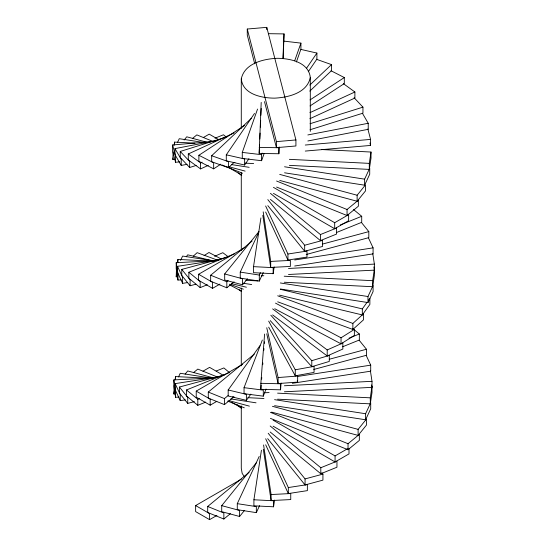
<?xml version="1.0" encoding="UTF-8"?>
<svg xmlns="http://www.w3.org/2000/svg" width="547" height="547" viewBox="0 0 547 547"><rect width="100%" height="100%" fill="white"/><g stroke="black" fill="none" stroke-linecap="round" stroke-linejoin="round"><path stroke-width="0.82" d="M279.182 146.958L278.874 153.748L259.162 153.454L261.199 102.412M259.162 153.454L259.545 144.962M259.811 139.013L260.085 133.071M260.351 127.123L260.659 120.333M260.892 115.232L261.199 108.443M282.915 58.543L284.037 33.914L268.427 33.682M283.189 58.632L284.037 33.914M281.076 383.037L280.563 389.826L260.857 389.327L260.857 383.303L264.584 334.073M260.857 389.327L261.179 385.088M261.63 379.146L261.76 377.444M262.724 364.712L262.847 363.017M263.811 350.285L263.941 348.589M264.324 343.495L264.454 341.8M173.105 151.834L172.859 159.485L175.409 159.615M174.09 145.352L174.575 142.117L194.985 143.143M172.859 159.485L173.105 157.864M176.462 269.145L176.216 276.796L177.912 276.878M177.44 262.663L177.932 259.422L212.797 261.186M176.216 276.796L176.462 275.175M174.213 385.478L173.843 393.936L175.539 394.025M175.067 379.809L175.56 376.568L208.728 378.244M173.843 393.936L174.213 391.508M274.184 266.957L273.165 273.678L253.521 272.68L253.521 266.656L260.905 217.925M274.573 500.081L273.555 506.802L253.911 505.811L253.911 499.78L261.425 450.215M289.363 165.372L369.3 169.406L369.3 163.375L371.016 152.039L321.698 149.543M369.3 169.406L371.016 158.062L371.016 152.039M284.214 282.245L372.651 286.717L372.651 280.686L374.374 269.343M372.651 286.717L374.374 275.373L374.374 264.112L372.774 253.582M277.589 399.18L370.285 403.857L370.285 397.833L372.001 386.49M370.285 403.857L372.001 392.52L372.001 381.327L370.401 370.798M241.282 128.395L241.282 78.864C244.557 63.384 263.264 58.987 276.905 58.297C289.684 58.31 308.843 62.098 310.299 77.578L310.299 131.376M310.299 77.578C307.024 93.058 288.317 97.455 274.676 98.145C261.897 98.139 242.738 94.344 241.282 78.864M264.146 153.481L261.603 160.709L242.28 158.439L242.28 152.408L257.548 109.072M261.603 160.709L261.603 154.678L262.17 153.071M294.696 60.772L300.918 43.117L283.271 41.046M296.392 61.989L300.918 49.148L300.918 43.117M266.04 389.02L263.298 396.165L244.044 393.703L244.044 387.673L262.334 340.036M177.556 142.364L179.252 138.699L203.696 142.48M180.565 260.461L182.609 256.058L214.636 261.015M178.534 376.945L180.237 373.28L212.263 378.237M263.251 272.563L259.299 281.083L240.249 278.136L240.249 272.105L258.943 231.832M259.299 281.083L259.299 275.052L260.379 272.727M364.623 185.187L364.623 179.156L369.724 168.161L369.724 174.192L364.623 185.187L284.556 172.797M259.565 505.66L256.331 512.635L237.282 509.688L237.282 503.657L259.21 456.417M367.974 302.553L367.974 296.522L373.081 285.527L373.081 291.551L367.974 302.553L280.324 288.994M365.608 419.775L365.608 413.744L370.709 402.749L370.709 408.773L365.608 419.775L274.58 405.689M248.94 158.698L244.632 165.016L226.287 160.839L226.287 154.815L254.526 113.427M306.375 68.491L316.904 53.059L300.953 49.435M308.289 71.719L316.904 59.09L316.904 53.059M186.281 256.796L187.696 254.827L214.192 261.165M250.854 394.134L246.389 400.363L228.174 396.007L228.174 389.977L259.941 345.69M279.517 295.134L362.326 314.942L362.326 308.911L367.044 302.341M368.459 300.365L369.875 298.395L369.875 304.419L362.326 314.942M184.141 140.032L186.746 136.805L208.161 142.569M247.367 278.847L242.56 284.802L224.687 279.989L224.687 273.958L258.881 231.627M185.125 374.169L187.73 370.948L213.262 377.82M357.129 201.262L357.129 195.238L365.464 184.92L365.464 190.944L357.129 201.262L279.715 180.421M244.4 510.529L239.593 516.484L221.72 511.671L221.72 505.647L256.447 462.653M358.114 435.405L358.114 429.374L366.442 419.057L366.442 425.087L358.114 435.405L271.633 412.123M234.075 162.445L228.489 167.71L211.675 161.762L211.675 155.731L251.394 118.309M309.793 85.079L331.516 64.614L316.31 59.233M309.793 91.11L331.516 70.638L331.516 64.614M193.412 256.051L197.152 252.666L217.145 260.016M352.87 329.465L352.87 323.434L363.461 313.834L363.461 319.865L352.87 329.465L277.712 301.821M192.428 138.507L196.831 134.883L212.667 141.283M234.054 281.828L226.82 287.79L210.663 281.261L210.663 275.23L252.092 241.077M226.82 287.79L226.82 281.76L228.133 280.679M347.051 215.532L347.051 209.508L358.36 200.181L358.36 206.212L347.051 215.532L276.577 187.047M193.412 372.712L197.809 369.088L217.61 377.088M233.651 397.033L224.448 404.623L208.291 398.093L208.291 392.062L254.321 354.114M224.448 404.623L224.448 398.592L228.393 395.344M230.424 513.612L223.853 519.035L207.696 512.505L207.696 506.474L249.124 472.314M348.029 449.737L348.029 443.713L359.338 434.386L359.338 440.41L348.029 449.737L270.43 418.373M220.79 164.182L213.651 168.845L198.882 161.297L198.882 155.273L244.577 125.448M310.04 99.91L344.309 77.551L331.024 70.761M310.04 105.94L344.309 83.575L344.309 77.551M204.072 255.579L208.981 252.488L221.029 258.868M274.751 308.754L341.041 343.824L341.041 337.8L354.367 329.403L352.856 328.603M341.041 343.824L354.367 335.434L354.367 329.403M203.32 137.543L209.193 134.152L218.786 139.69M219.928 284.084L212.551 288.344L198.602 280.296L198.602 274.266L245.083 247.435M273.452 187.354L334.682 222.704L348.63 214.656L348.63 220.687L334.682 228.735L273.452 193.378M202.978 371.187L209.583 367.372L223.6 375.468M216.817 401.354L210.178 405.183L196.229 397.136L196.229 391.105L242.711 364.275M216.961 515.39L209.583 519.65L195.635 511.602L195.635 505.572L241.377 479.165M273.103 420.144L335.072 455.924L347.55 448.725M273.103 426.175L335.072 461.955L349.013 453.901L349.013 448.629M208.325 165.344L200.571 168.907L188.298 159.998L188.298 153.967L234.054 132.955M188.298 153.967L200.571 162.876L202.123 162.165M309.917 112.661L354.894 92.005L354.894 98.036L309.917 118.692M214.615 256.317L222.814 252.693L228.27 256.796M272.645 308.884L327.209 349.943L342.853 343.01L342.853 349.041L327.209 355.967L272.645 314.915M215.005 138.193L223.463 134.774L226.096 136.941M207.313 284.741L200.181 287.619L188.872 278.293L188.872 272.262L234.8 253.699M340.337 224.933L361.711 216.291L361.711 222.321L336.378 232.564M270.437 193.351L320.412 234.56L336.569 228.031L336.569 234.061L320.412 240.591L270.437 199.382M216.161 371.044L223.853 367.933L229.767 372.815M205.727 402.113L197.809 405.313L186.5 395.994L186.5 389.963L228.468 372.999M186.5 389.963L197.809 399.289L199.395 398.647M349.048 338.149L359.338 333.991L359.338 340.015L342.716 346.736M270.17 425.976L320.802 467.726L336.952 461.196L336.952 467.22L320.802 473.75L270.17 432M196.161 165.454L189.652 167.491L180.243 157.488L180.243 151.457L225.808 137.174M310.067 123.718L362.948 107.144L362.948 113.167L310.067 129.748M270.82 315.229L311.79 360.671L329.28 355.413L329.28 361.444L311.79 366.702L270.252 320.624M195.867 284.208L190.103 285.76L181.768 275.442L181.768 269.411L227.067 257.22M267.811 199.6L304.672 245.241L322.545 240.427L322.545 246.458L304.672 251.271L267.811 205.631M322.696 244.03L368.815 231.613L368.815 237.644L306.224 254.499M194.322 401.621L187.73 403.392L179.395 393.074L179.395 387.044L224.694 374.852M329.383 359.229L366.442 349.253L366.442 355.276L313.739 369.471M268.201 433.279L305.062 478.919L322.928 474.105L322.928 480.136L305.062 484.95L267.668 438.646M187.095 164.305L181.228 165.44L174.972 154.644L174.972 148.613L216.058 140.675M307.852 134.952L368.227 123.287L368.227 129.318L307.852 140.976M268.673 321.116L295.257 369.793L314.06 366.367L314.06 372.398L295.257 375.816L268.673 327.147M187.669 282.567L182.609 283.353L177.508 272.358L177.508 266.327L218.8 259.934M265.651 206L287.934 254.013L306.983 251.066L306.983 257.097L287.934 260.044L265.651 212.031M294.703 259.982L373.081 247.859L373.081 253.883L294.703 266.013M185.296 399.864L180.237 400.643L175.136 389.649L175.136 383.618L218.116 376.972M297.383 376.493L370.709 365.15L370.709 371.181L292.33 383.303M265.678 438.762L288.324 487.555L307.366 484.608L307.366 490.632L288.324 493.579L265.678 444.793M254.717 63.828L247.271 35.063L247.271 29.032L266.772 27.35L295.92 139.943L295.92 145.974L276.42 147.656L264.502 101.633M179.778 161.891L175.539 162.261L172.626 150.999L172.626 144.969L212.482 141.529M247.271 29.032L276.42 141.632L295.92 139.943M305.274 145.037L370.565 139.403L370.565 145.434L305.274 151.068M266.751 327.749L278.102 377.546L297.657 376.062L297.657 382.086L278.102 383.577L266.751 333.779M181.337 279.893L177.932 280.064L176.216 268.727L176.216 262.697L214.479 260.762M263.196 211.846L270.71 261.411L290.354 260.42L290.354 266.444L270.71 267.435L262.82 215.354M288.481 268.454L374.374 264.112M261.268 275.859L263.825 275.729M288.481 274.485L374.374 270.143L373.881 266.902M178.965 397.108L175.56 397.279L173.843 385.943L173.843 379.912L213.809 377.895M284.413 385.758L372.001 381.327M264.851 392.773L269.103 392.555M284.413 391.782L372.001 387.358L371.632 384.931M263.586 444.971L271.1 494.536L290.744 493.544L290.744 499.568L271.1 500.567L263.333 449.319M259.162 147.423L278.874 147.724L278.874 153.748M260.857 383.303L280.563 383.796L280.563 389.826M289.363 159.341L369.3 163.375M233.234 162.534L234.936 162.623M245.145 163.136L253.644 163.567M253.521 266.656L273.165 267.647L273.165 273.678M284.214 276.221L372.651 280.686M245.945 280.317L257.849 280.919M277.589 393.149L370.285 397.833M232.516 396.903L234.219 396.985M247.825 397.676L263.982 398.489M253.911 499.78L273.555 500.772L273.555 506.802M242.28 152.408L261.603 154.678M244.044 387.673L263.298 390.134L263.298 396.165M284.556 166.773L364.623 179.156M231.463 164.585L249.158 167.327M240.249 272.105L259.299 275.052M280.324 282.963L367.974 296.522M243.244 283.257L251.675 284.556M274.58 399.659L365.608 413.744M230.759 398.913L256.044 402.824M237.282 503.657L256.331 506.604L256.331 512.635M226.287 154.815L244.632 158.986L244.632 165.016M280.344 289.308L362.326 308.911M231.49 283.654L246.396 287.216M228.174 389.977L246.389 394.332L246.389 400.363M279.715 174.397L357.129 195.238M228.653 166.678L245.124 171.108M224.687 273.958L242.56 278.772L242.56 284.802M272.461 406.318L358.114 429.374M228.81 400.595L249.398 406.141M221.72 505.647L239.593 510.454L239.593 516.484M211.675 155.731L228.489 161.68L228.489 167.71M277.712 295.79L352.87 323.434M229.733 284.173L243.326 289.172M276.577 181.016L347.051 209.508M221.945 164.962L242.526 173.283M210.663 275.23L226.82 281.76M270.43 412.342L348.029 443.713M208.291 392.062L224.448 398.592M227.675 401.088L244.304 407.809M207.696 506.474L223.853 513.004L223.853 519.035M198.882 155.273L213.651 162.815L213.651 168.845M275.503 303.127L341.041 337.8M229.555 284.843L241.61 291.223M227.709 166.972L241.726 175.067M198.602 274.266L212.551 282.32L212.551 288.344M231.784 402.325L241.377 407.857M196.229 391.105L210.178 399.16L210.178 405.183M195.635 505.572L209.583 513.619L209.583 519.65M343.304 83.588L354.894 92.005M239.224 289.766L241.268 291.312M353.547 209.556L361.711 216.291M238.218 172.811L241.507 175.525M354.312 329.841L359.338 333.991M188.872 272.262L200.181 281.589L200.181 287.619M237.289 404.889L241.234 408.144M354.094 97.722L362.948 107.144M180.243 151.457L189.652 161.461L189.652 167.491M361.526 222.588L368.815 231.613M359.153 340.22L366.442 349.253M181.768 269.411L190.103 279.729L190.103 285.76M321.862 472.786L322.928 474.105M179.395 387.044L187.73 397.361L187.73 403.392M244.441 476.779L242.171 473.394L241.282 468.259L241.282 405.922M362.387 113.208L368.227 123.287M174.972 148.613L181.228 159.409L181.228 165.44M368.316 237.596L373.081 247.859M366.285 355.618L370.709 365.15M177.508 266.327L182.609 277.322L182.609 283.353M175.136 383.618L180.237 394.613L180.237 400.643M367.857 128.948L370.565 139.403M369.943 143.02L370.565 145.434M172.626 144.969L175.539 156.23L175.539 162.261M297.274 380.432L297.657 382.086M176.216 262.697L177.932 274.04L177.932 280.064M173.843 379.912L175.56 391.255L175.56 397.279M335.072 455.924L335.072 461.955M334.682 222.704L334.682 228.735M327.209 349.943L327.209 355.967M320.802 467.726L320.802 473.75M320.412 234.56L320.412 240.591M311.79 360.671L311.79 366.702M305.062 478.919L305.062 484.95M304.672 245.241L304.672 251.271M295.257 369.793L295.257 375.816M288.324 487.555L288.324 493.579M287.934 254.013L287.934 260.044M278.102 377.546L278.102 383.577M276.42 141.632L276.42 147.656M271.1 494.536L271.1 500.567M270.71 261.411L270.71 267.435M266.772 27.35L266.772 29.613M241.282 172.797L241.282 250.505M241.282 288.078L241.282 365.786M200.571 162.876L200.571 168.907M197.809 399.289L197.809 405.313M177.932 259.422L177.932 262.437M175.56 376.568L175.56 378.073M174.575 142.117L174.575 144.374"/></g></svg>
